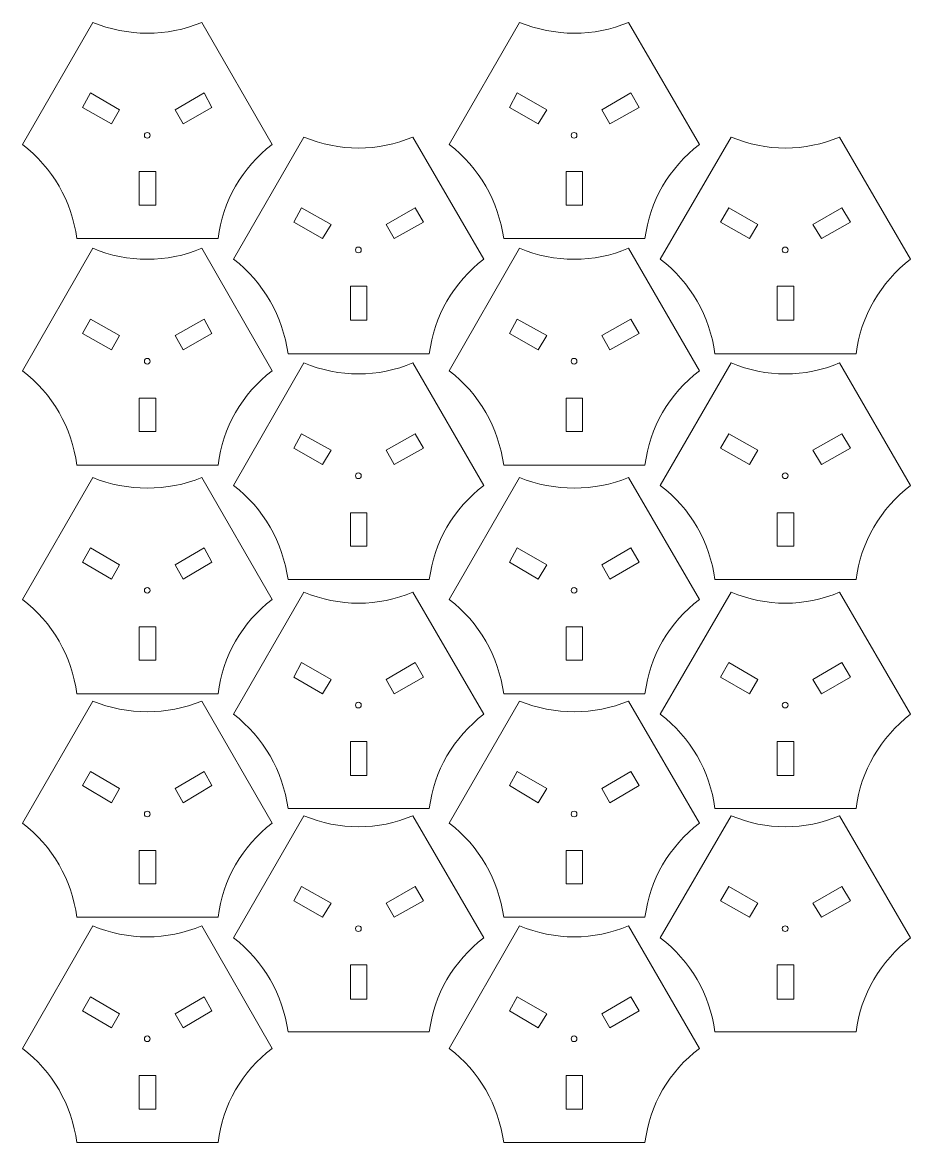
# Model space of a CAD drawing. Header units: centimetres. Extents: x -55.8 to 27.7, y -32.1 to 37.5.
# Drawn here: x -55.77 to -40.12, y 17.62 to 37.37 of the extents above; entities that cross this region are included whole.
import ezdxf

# ---------------------------------------------------------------- set-up
doc = ezdxf.new("R2010")
doc.units = ezdxf.units.CM
doc.header["$MEASUREMENT"] = 0
doc.layers.add('1', color=7, linetype='Continuous')
doc.layers.add('Grab', color=7, linetype='Continuous')

msp = doc.modelspace()

# ---------------------------------------------------------------- linework, layer by layer
at = {"color": 242, "lineweight": 9}
for points in [[(-52.32, 33.555), (-52.32, 33.555), (-54.81, 33.555), (-54.81, 33.555), (-54.81, 33.555), (-54.9, 34.215), (-55.24, 34.805), (-55.77, 35.215), (-55.77, 35.215), (-55.77, 35.215), (-54.53, 37.365), (-54.53, 37.365), (-54.53, 37.365), (-53.92, 37.115), (-53.22, 37.105), (-52.61, 37.365), (-52.61, 37.365), (-52.61, 37.365), (-51.37, 35.215), (-51.37, 35.215), (-51.37, 35.215), (-51.9, 34.805), (-52.24, 34.215), (-52.32, 33.555)], [(-44.8, 33.555), (-44.8, 33.555), (-47.29, 33.555), (-47.29, 33.555), (-47.29, 33.555), (-47.38, 34.215), (-47.72, 34.805), (-48.25, 35.215), (-48.25, 35.215), (-48.25, 35.215), (-47.01, 37.365), (-47.01, 37.365), (-47.01, 37.365), (-46.39, 37.115), (-45.7, 37.105), (-45.09, 37.365), (-45.09, 37.365), (-45.09, 37.365), (-43.84, 35.215), (-43.84, 35.215), (-43.84, 35.215), (-44.37, 34.805), (-44.72, 34.215), (-44.8, 33.555)], [(-48.6, 31.525), (-48.6, 31.525), (-51.09, 31.525), (-51.09, 31.525), (-51.09, 31.525), (-51.18, 32.185), (-51.52, 32.785), (-52.05, 33.195), (-52.05, 33.195), (-52.05, 33.195), (-50.81, 35.345), (-50.81, 35.345), (-50.81, 35.345), (-50.19, 35.085), (-49.5, 35.085), (-48.89, 35.345), (-48.89, 35.345), (-48.89, 35.345), (-47.64, 33.195), (-47.64, 33.195), (-47.64, 33.195), (-48.17, 32.785), (-48.52, 32.185), (-48.6, 31.525)], [(-41.08, 31.525), (-41.08, 31.525), (-43.57, 31.525), (-43.57, 31.525), (-43.57, 31.525), (-43.65, 32.185), (-44, 32.785), (-44.53, 33.195), (-44.53, 33.195), (-44.53, 33.195), (-43.28, 35.345), (-43.28, 35.345), (-43.28, 35.345), (-42.67, 35.085), (-41.98, 35.085), (-41.37, 35.345), (-41.37, 35.345), (-41.37, 35.345), (-40.12, 33.195), (-40.12, 33.195), (-40.12, 33.195), (-40.65, 32.785), (-41, 32.185), (-41.08, 31.525)], [(-52.32, 29.565), (-52.32, 29.565), (-54.81, 29.565), (-54.81, 29.565), (-54.81, 29.565), (-54.9, 30.225), (-55.24, 30.825), (-55.77, 31.225), (-55.77, 31.225), (-55.77, 31.225), (-54.53, 33.385), (-54.53, 33.385), (-54.53, 33.385), (-53.92, 33.125), (-53.22, 33.125), (-52.61, 33.385), (-52.61, 33.385), (-52.61, 33.385), (-51.37, 31.225), (-51.37, 31.225), (-51.37, 31.225), (-51.9, 30.825), (-52.24, 30.225), (-52.32, 29.565)], [(-44.8, 29.565), (-44.8, 29.565), (-47.29, 29.565), (-47.29, 29.565), (-47.29, 29.565), (-47.38, 30.225), (-47.72, 30.825), (-48.25, 31.225), (-48.25, 31.225), (-48.25, 31.225), (-47.01, 33.385), (-47.01, 33.385), (-47.01, 33.385), (-46.39, 33.125), (-45.7, 33.125), (-45.09, 33.385), (-45.09, 33.385), (-45.09, 33.385), (-43.84, 31.225), (-43.84, 31.225), (-43.84, 31.225), (-44.37, 30.825), (-44.72, 30.225), (-44.8, 29.565)], [(-48.6, 27.545), (-48.6, 27.545), (-51.09, 27.545), (-51.09, 27.545), (-51.09, 27.545), (-51.18, 28.205), (-51.52, 28.805), (-52.05, 29.205), (-52.05, 29.205), (-52.05, 29.205), (-50.81, 31.365), (-50.81, 31.365), (-50.81, 31.365), (-50.19, 31.105), (-49.5, 31.105), (-48.89, 31.365), (-48.89, 31.365), (-48.89, 31.365), (-47.64, 29.205), (-47.64, 29.205), (-47.64, 29.205), (-48.17, 28.805), (-48.52, 28.205), (-48.6, 27.545)], [(-41.08, 27.545), (-41.08, 27.545), (-43.57, 27.545), (-43.57, 27.545), (-43.57, 27.545), (-43.65, 28.205), (-44, 28.805), (-44.53, 29.205), (-44.53, 29.205), (-44.53, 29.205), (-43.28, 31.365), (-43.28, 31.365), (-43.28, 31.365), (-42.67, 31.105), (-41.98, 31.105), (-41.37, 31.365), (-41.37, 31.365), (-41.37, 31.365), (-40.12, 29.205), (-40.12, 29.205), (-40.12, 29.205), (-40.65, 28.805), (-41, 28.205), (-41.08, 27.545)], [(-52.32, 25.535), (-52.32, 25.535), (-54.81, 25.535), (-54.81, 25.535), (-54.81, 25.535), (-54.9, 26.195), (-55.24, 26.795), (-55.77, 27.195), (-55.77, 27.195), (-55.77, 27.195), (-54.53, 29.345), (-54.53, 29.345), (-54.53, 29.345), (-53.92, 29.095), (-53.22, 29.095), (-52.61, 29.345), (-52.61, 29.345), (-52.61, 29.345), (-51.37, 27.195), (-51.37, 27.195), (-51.37, 27.195), (-51.9, 26.795), (-52.24, 26.195), (-52.32, 25.535)], [(-44.8, 25.535), (-44.8, 25.535), (-47.29, 25.535), (-47.29, 25.535), (-47.29, 25.535), (-47.38, 26.195), (-47.72, 26.795), (-48.25, 27.195), (-48.25, 27.195), (-48.25, 27.195), (-47.01, 29.345), (-47.01, 29.345), (-47.01, 29.345), (-46.39, 29.095), (-45.7, 29.095), (-45.09, 29.345), (-45.09, 29.345), (-45.09, 29.345), (-43.84, 27.195), (-43.84, 27.195), (-43.84, 27.195), (-44.37, 26.795), (-44.72, 26.195), (-44.8, 25.535)], [(-48.6, 23.515), (-48.6, 23.515), (-51.09, 23.515), (-51.09, 23.515), (-51.09, 23.515), (-51.18, 24.175), (-51.52, 24.765), (-52.05, 25.175), (-52.05, 25.175), (-52.05, 25.175), (-50.81, 27.325), (-50.81, 27.325), (-50.81, 27.325), (-50.19, 27.065), (-49.5, 27.065), (-48.89, 27.325), (-48.89, 27.325), (-48.89, 27.325), (-47.64, 25.175), (-47.64, 25.175), (-47.64, 25.175), (-48.17, 24.765), (-48.52, 24.175), (-48.6, 23.515)], [(-41.08, 23.515), (-41.08, 23.515), (-43.57, 23.515), (-43.57, 23.515), (-43.57, 23.515), (-43.65, 24.175), (-44, 24.765), (-44.53, 25.175), (-44.53, 25.175), (-44.53, 25.175), (-43.28, 27.325), (-43.28, 27.325), (-43.28, 27.325), (-42.67, 27.065), (-41.98, 27.065), (-41.37, 27.325), (-41.37, 27.325), (-41.37, 27.325), (-40.12, 25.175), (-40.12, 25.175), (-40.12, 25.175), (-40.65, 24.765), (-41, 24.175), (-41.08, 23.515)], [(-52.32, 21.595), (-52.32, 21.595), (-54.81, 21.595), (-54.81, 21.595), (-54.81, 21.595), (-54.9, 22.255), (-55.24, 22.855), (-55.77, 23.255), (-55.77, 23.255), (-55.77, 23.255), (-54.53, 25.405), (-54.53, 25.405), (-54.53, 25.405), (-53.92, 25.155), (-53.22, 25.155), (-52.61, 25.405), (-52.61, 25.405), (-52.61, 25.405), (-51.37, 23.255), (-51.37, 23.255), (-51.37, 23.255), (-51.9, 22.845), (-52.24, 22.255), (-52.32, 21.595)], [(-44.8, 21.595), (-44.8, 21.595), (-47.29, 21.595), (-47.29, 21.595), (-47.29, 21.595), (-47.38, 22.255), (-47.72, 22.855), (-48.25, 23.255), (-48.25, 23.255), (-48.25, 23.255), (-47.01, 25.405), (-47.01, 25.405), (-47.01, 25.405), (-46.39, 25.155), (-45.7, 25.155), (-45.09, 25.405), (-45.09, 25.405), (-45.09, 25.405), (-43.84, 23.255), (-43.84, 23.255), (-43.84, 23.255), (-44.37, 22.845), (-44.72, 22.255), (-44.8, 21.595)], [(-48.6, 19.575), (-48.6, 19.575), (-51.09, 19.575), (-51.09, 19.575), (-51.09, 19.575), (-51.18, 20.235), (-51.52, 20.825), (-52.05, 21.235), (-52.05, 21.235), (-52.05, 21.235), (-50.81, 23.385), (-50.81, 23.385), (-50.81, 23.385), (-50.19, 23.125), (-49.5, 23.125), (-48.89, 23.385), (-48.89, 23.385), (-48.89, 23.385), (-47.64, 21.235), (-47.64, 21.235), (-47.64, 21.235), (-48.17, 20.825), (-48.52, 20.235), (-48.6, 19.575)], [(-41.08, 19.575), (-41.08, 19.575), (-43.57, 19.575), (-43.57, 19.575), (-43.57, 19.575), (-43.65, 20.235), (-44, 20.825), (-44.53, 21.235), (-44.53, 21.235), (-44.53, 21.235), (-43.28, 23.385), (-43.28, 23.385), (-43.28, 23.385), (-42.67, 23.125), (-41.98, 23.125), (-41.37, 23.385), (-41.37, 23.385), (-41.37, 23.385), (-40.12, 21.235), (-40.12, 21.235), (-40.12, 21.235), (-40.65, 20.825), (-41, 20.235), (-41.08, 19.575)], [(-52.32, 17.625), (-52.32, 17.625), (-54.81, 17.625), (-54.81, 17.625), (-54.81, 17.625), (-54.9, 18.285), (-55.24, 18.885), (-55.77, 19.285), (-55.77, 19.285), (-55.77, 19.285), (-54.53, 21.445), (-54.53, 21.445), (-54.53, 21.445), (-53.92, 21.185), (-53.22, 21.185), (-52.61, 21.445), (-52.61, 21.445), (-52.61, 21.445), (-51.37, 19.285), (-51.37, 19.285), (-51.37, 19.285), (-51.9, 18.885), (-52.24, 18.285), (-52.32, 17.625)], [(-44.8, 17.625), (-44.8, 17.625), (-47.29, 17.625), (-47.29, 17.625), (-47.29, 17.625), (-47.38, 18.285), (-47.72, 18.885), (-48.25, 19.285), (-48.25, 19.285), (-48.25, 19.285), (-47.01, 21.445), (-47.01, 21.445), (-47.01, 21.445), (-46.39, 21.185), (-45.7, 21.185), (-45.09, 21.445), (-45.09, 21.445), (-45.09, 21.445), (-43.84, 19.285), (-43.84, 19.285), (-43.84, 19.285), (-44.37, 18.885), (-44.72, 18.285), (-44.8, 17.625)]]:
    msp.add_open_spline(points, degree=3, knots=[0, 0, 0, 0, 0.14285714, 0.14285714, 0.14285714, 0.14285714, 0.28571429, 0.28571429, 0.28571429, 0.28571429, 0.42857143, 0.42857143, 0.42857143, 0.42857143, 0.57142857, 0.57142857, 0.57142857, 0.57142857, 0.71428571, 0.71428571, 0.71428571, 0.71428571, 1, 1, 1, 1], dxfattribs=at)
at = {"layer": '1', "color": 114, "lineweight": 9}
for points in [[(-54.2, 35.575), (-54.2, 35.575), (-54.06, 35.825), (-54.06, 35.825), (-54.06, 35.825), (-54.06, 35.825), (-54.57, 36.125), (-54.57, 36.125), (-54.57, 36.125), (-54.57, 36.125), (-54.71, 35.865), (-54.71, 35.865), (-54.71, 35.865), (-54.71, 35.865), (-54.2, 35.575), (-54.2, 35.575)], [(-52.43, 35.865), (-52.43, 35.865), (-52.57, 36.125), (-52.57, 36.125), (-52.57, 36.125), (-52.57, 36.125), (-53.08, 35.825), (-53.08, 35.825), (-53.08, 35.825), (-53.08, 35.825), (-52.94, 35.575), (-52.94, 35.575), (-52.94, 35.575), (-52.94, 35.575), (-52.43, 35.865), (-52.43, 35.865)], [(-46.68, 35.575), (-46.68, 35.575), (-46.53, 35.825), (-46.53, 35.825), (-46.53, 35.825), (-46.53, 35.825), (-47.05, 36.125), (-47.05, 36.125), (-47.05, 36.125), (-47.05, 36.125), (-47.19, 35.865), (-47.19, 35.865), (-47.19, 35.865), (-47.19, 35.865), (-46.68, 35.575), (-46.68, 35.575)], [(-44.9, 35.865), (-44.9, 35.865), (-45.05, 36.125), (-45.05, 36.125), (-45.05, 36.125), (-45.05, 36.125), (-45.56, 35.825), (-45.56, 35.825), (-45.56, 35.825), (-45.56, 35.825), (-45.42, 35.575), (-45.42, 35.575), (-45.42, 35.575), (-45.42, 35.575), (-44.9, 35.865), (-44.9, 35.865)], [(-53.42, 34.735), (-53.42, 34.735), (-53.71, 34.735), (-53.71, 34.735), (-53.71, 34.735), (-53.71, 34.735), (-53.71, 34.145), (-53.71, 34.145), (-53.71, 34.145), (-53.71, 34.145), (-53.42, 34.145), (-53.42, 34.145), (-53.42, 34.145), (-53.42, 34.145), (-53.42, 34.735), (-53.42, 34.735)], [(-45.9, 34.735), (-45.9, 34.735), (-46.19, 34.735), (-46.19, 34.735), (-46.19, 34.735), (-46.19, 34.735), (-46.19, 34.145), (-46.19, 34.145), (-46.19, 34.145), (-46.19, 34.145), (-45.9, 34.145), (-45.9, 34.145), (-45.9, 34.145), (-45.9, 34.145), (-45.9, 34.735), (-45.9, 34.735)], [(-50.48, 33.555), (-50.48, 33.555), (-50.33, 33.805), (-50.33, 33.805), (-50.33, 33.805), (-50.33, 33.805), (-50.85, 34.095), (-50.85, 34.095), (-50.85, 34.095), (-50.85, 34.095), (-50.99, 33.845), (-50.99, 33.845), (-50.99, 33.845), (-50.99, 33.845), (-50.48, 33.555), (-50.48, 33.555)], [(-48.7, 33.845), (-48.7, 33.845), (-48.85, 34.095), (-48.85, 34.095), (-48.85, 34.095), (-48.85, 34.095), (-49.36, 33.805), (-49.36, 33.805), (-49.36, 33.805), (-49.36, 33.805), (-49.22, 33.555), (-49.22, 33.555), (-49.22, 33.555), (-49.22, 33.555), (-48.7, 33.845), (-48.7, 33.845)], [(-42.96, 33.555), (-42.96, 33.555), (-42.81, 33.805), (-42.81, 33.805), (-42.81, 33.805), (-42.81, 33.805), (-43.32, 34.095), (-43.32, 34.095), (-43.32, 34.095), (-43.32, 34.095), (-43.47, 33.845), (-43.47, 33.845), (-43.47, 33.845), (-43.47, 33.845), (-42.96, 33.555), (-42.96, 33.555)], [(-41.18, 33.845), (-41.18, 33.845), (-41.33, 34.095), (-41.33, 34.095), (-41.33, 34.095), (-41.33, 34.095), (-41.84, 33.805), (-41.84, 33.805), (-41.84, 33.805), (-41.84, 33.805), (-41.69, 33.555), (-41.69, 33.555), (-41.69, 33.555), (-41.69, 33.555), (-41.18, 33.845), (-41.18, 33.845)], [(-49.7, 32.715), (-49.7, 32.715), (-49.99, 32.715), (-49.99, 32.715), (-49.99, 32.715), (-49.99, 32.715), (-49.99, 32.115), (-49.99, 32.115), (-49.99, 32.115), (-49.99, 32.115), (-49.7, 32.115), (-49.7, 32.115), (-49.7, 32.115), (-49.7, 32.115), (-49.7, 32.715), (-49.7, 32.715)], [(-42.18, 32.715), (-42.18, 32.715), (-42.47, 32.715), (-42.47, 32.715), (-42.47, 32.715), (-42.47, 32.715), (-42.47, 32.115), (-42.47, 32.115), (-42.47, 32.115), (-42.47, 32.115), (-42.18, 32.115), (-42.18, 32.115), (-42.18, 32.115), (-42.18, 32.115), (-42.18, 32.715), (-42.18, 32.715)], [(-54.2, 31.595), (-54.2, 31.595), (-54.06, 31.845), (-54.06, 31.845), (-54.06, 31.845), (-54.06, 31.845), (-54.57, 32.135), (-54.57, 32.135), (-54.57, 32.135), (-54.57, 32.135), (-54.71, 31.885), (-54.71, 31.885), (-54.71, 31.885), (-54.71, 31.885), (-54.2, 31.595), (-54.2, 31.595)], [(-52.43, 31.885), (-52.43, 31.885), (-52.57, 32.135), (-52.57, 32.135), (-52.57, 32.135), (-52.57, 32.135), (-53.08, 31.845), (-53.08, 31.845), (-53.08, 31.845), (-53.08, 31.845), (-52.94, 31.595), (-52.94, 31.595), (-52.94, 31.595), (-52.94, 31.595), (-52.43, 31.885), (-52.43, 31.885)], [(-46.68, 31.595), (-46.68, 31.595), (-46.53, 31.845), (-46.53, 31.845), (-46.53, 31.845), (-46.53, 31.845), (-47.05, 32.135), (-47.05, 32.135), (-47.05, 32.135), (-47.05, 32.135), (-47.19, 31.885), (-47.19, 31.885), (-47.19, 31.885), (-47.19, 31.885), (-46.68, 31.595), (-46.68, 31.595)], [(-44.9, 31.885), (-44.9, 31.885), (-45.05, 32.135), (-45.05, 32.135), (-45.05, 32.135), (-45.05, 32.135), (-45.56, 31.845), (-45.56, 31.845), (-45.56, 31.845), (-45.56, 31.845), (-45.42, 31.595), (-45.42, 31.595), (-45.42, 31.595), (-45.42, 31.595), (-44.9, 31.885), (-44.9, 31.885)], [(-53.42, 30.745), (-53.42, 30.745), (-53.71, 30.745), (-53.71, 30.745), (-53.71, 30.745), (-53.71, 30.745), (-53.71, 30.155), (-53.71, 30.155), (-53.71, 30.155), (-53.71, 30.155), (-53.42, 30.155), (-53.42, 30.155), (-53.42, 30.155), (-53.42, 30.155), (-53.42, 30.745), (-53.42, 30.745)], [(-45.9, 30.745), (-45.9, 30.745), (-46.19, 30.745), (-46.19, 30.745), (-46.19, 30.745), (-46.19, 30.745), (-46.19, 30.155), (-46.19, 30.155), (-46.19, 30.155), (-46.19, 30.155), (-45.9, 30.155), (-45.9, 30.155), (-45.9, 30.155), (-45.9, 30.155), (-45.9, 30.745), (-45.9, 30.745)], [(-50.48, 29.575), (-50.48, 29.575), (-50.33, 29.825), (-50.33, 29.825), (-50.33, 29.825), (-50.33, 29.825), (-50.85, 30.115), (-50.85, 30.115), (-50.85, 30.115), (-50.85, 30.115), (-50.99, 29.865), (-50.99, 29.865), (-50.99, 29.865), (-50.99, 29.865), (-50.48, 29.575), (-50.48, 29.575)], [(-48.7, 29.865), (-48.7, 29.865), (-48.85, 30.115), (-48.85, 30.115), (-48.85, 30.115), (-48.85, 30.115), (-49.36, 29.825), (-49.36, 29.825), (-49.36, 29.825), (-49.36, 29.825), (-49.22, 29.575), (-49.22, 29.575), (-49.22, 29.575), (-49.22, 29.575), (-48.7, 29.865), (-48.7, 29.865)], [(-42.96, 29.575), (-42.96, 29.575), (-42.81, 29.825), (-42.81, 29.825), (-42.81, 29.825), (-42.81, 29.825), (-43.32, 30.115), (-43.32, 30.115), (-43.32, 30.115), (-43.32, 30.115), (-43.47, 29.865), (-43.47, 29.865), (-43.47, 29.865), (-43.47, 29.865), (-42.96, 29.575), (-42.96, 29.575)], [(-41.18, 29.865), (-41.18, 29.865), (-41.33, 30.115), (-41.33, 30.115), (-41.33, 30.115), (-41.33, 30.115), (-41.84, 29.825), (-41.84, 29.825), (-41.84, 29.825), (-41.84, 29.825), (-41.69, 29.575), (-41.69, 29.575), (-41.69, 29.575), (-41.69, 29.575), (-41.18, 29.865), (-41.18, 29.865)], [(-49.7, 28.725), (-49.7, 28.725), (-49.99, 28.725), (-49.99, 28.725), (-49.99, 28.725), (-49.99, 28.725), (-49.99, 28.135), (-49.99, 28.135), (-49.99, 28.135), (-49.99, 28.135), (-49.7, 28.135), (-49.7, 28.135), (-49.7, 28.135), (-49.7, 28.135), (-49.7, 28.725), (-49.7, 28.725)], [(-42.18, 28.725), (-42.18, 28.725), (-42.47, 28.725), (-42.47, 28.725), (-42.47, 28.725), (-42.47, 28.725), (-42.47, 28.135), (-42.47, 28.135), (-42.47, 28.135), (-42.47, 28.135), (-42.18, 28.135), (-42.18, 28.135), (-42.18, 28.135), (-42.18, 28.135), (-42.18, 28.725), (-42.18, 28.725)], [(-54.2, 27.555), (-54.2, 27.555), (-54.06, 27.805), (-54.06, 27.805), (-54.06, 27.805), (-54.06, 27.805), (-54.57, 28.105), (-54.57, 28.105), (-54.57, 28.105), (-54.57, 28.105), (-54.71, 27.855), (-54.71, 27.855), (-54.71, 27.855), (-54.71, 27.855), (-54.2, 27.555), (-54.2, 27.555)], [(-52.43, 27.855), (-52.43, 27.855), (-52.57, 28.105), (-52.57, 28.105), (-52.57, 28.105), (-52.57, 28.105), (-53.08, 27.805), (-53.08, 27.805), (-53.08, 27.805), (-53.08, 27.805), (-52.94, 27.555), (-52.94, 27.555), (-52.94, 27.555), (-52.94, 27.555), (-52.43, 27.855), (-52.43, 27.855)], [(-46.68, 27.555), (-46.68, 27.555), (-46.53, 27.805), (-46.53, 27.805), (-46.53, 27.805), (-46.53, 27.805), (-47.05, 28.105), (-47.05, 28.105), (-47.05, 28.105), (-47.05, 28.105), (-47.19, 27.855), (-47.19, 27.855), (-47.19, 27.855), (-47.19, 27.855), (-46.68, 27.555), (-46.68, 27.555)], [(-44.9, 27.855), (-44.9, 27.855), (-45.05, 28.105), (-45.05, 28.105), (-45.05, 28.105), (-45.05, 28.105), (-45.56, 27.805), (-45.56, 27.805), (-45.56, 27.805), (-45.56, 27.805), (-45.42, 27.555), (-45.42, 27.555), (-45.42, 27.555), (-45.42, 27.555), (-44.9, 27.855), (-44.9, 27.855)], [(-53.42, 26.715), (-53.42, 26.715), (-53.71, 26.715), (-53.71, 26.715), (-53.71, 26.715), (-53.71, 26.715), (-53.71, 26.125), (-53.71, 26.125), (-53.71, 26.125), (-53.71, 26.125), (-53.42, 26.125), (-53.42, 26.125), (-53.42, 26.125), (-53.42, 26.125), (-53.42, 26.715), (-53.42, 26.715)], [(-45.9, 26.715), (-45.9, 26.715), (-46.19, 26.715), (-46.19, 26.715), (-46.19, 26.715), (-46.19, 26.715), (-46.19, 26.125), (-46.19, 26.125), (-46.19, 26.125), (-46.19, 26.125), (-45.9, 26.125), (-45.9, 26.125), (-45.9, 26.125), (-45.9, 26.125), (-45.9, 26.715), (-45.9, 26.715)], [(-50.48, 25.535), (-50.48, 25.535), (-50.33, 25.785), (-50.33, 25.785), (-50.33, 25.785), (-50.33, 25.785), (-50.85, 26.085), (-50.85, 26.085), (-50.85, 26.085), (-50.85, 26.085), (-50.99, 25.825), (-50.99, 25.825), (-50.99, 25.825), (-50.99, 25.825), (-50.48, 25.535), (-50.48, 25.535)], [(-48.7, 25.825), (-48.7, 25.825), (-48.85, 26.085), (-48.85, 26.085), (-48.85, 26.085), (-48.85, 26.085), (-49.36, 25.785), (-49.36, 25.785), (-49.36, 25.785), (-49.36, 25.785), (-49.22, 25.535), (-49.22, 25.535), (-49.22, 25.535), (-49.22, 25.535), (-48.7, 25.825), (-48.7, 25.825)], [(-42.96, 25.535), (-42.96, 25.535), (-42.81, 25.785), (-42.81, 25.785), (-42.81, 25.785), (-42.81, 25.785), (-43.32, 26.085), (-43.32, 26.085), (-43.32, 26.085), (-43.32, 26.085), (-43.47, 25.825), (-43.47, 25.825), (-43.47, 25.825), (-43.47, 25.825), (-42.96, 25.535), (-42.96, 25.535)], [(-41.18, 25.825), (-41.18, 25.825), (-41.33, 26.085), (-41.33, 26.085), (-41.33, 26.085), (-41.33, 26.085), (-41.84, 25.785), (-41.84, 25.785), (-41.84, 25.785), (-41.84, 25.785), (-41.69, 25.535), (-41.69, 25.535), (-41.69, 25.535), (-41.69, 25.535), (-41.18, 25.825), (-41.18, 25.825)], [(-49.7, 24.695), (-49.7, 24.695), (-49.99, 24.695), (-49.99, 24.695), (-49.99, 24.695), (-49.99, 24.695), (-49.99, 24.095), (-49.99, 24.095), (-49.99, 24.095), (-49.99, 24.095), (-49.7, 24.095), (-49.7, 24.095), (-49.7, 24.095), (-49.7, 24.095), (-49.7, 24.695), (-49.7, 24.695)], [(-42.18, 24.695), (-42.18, 24.695), (-42.47, 24.695), (-42.47, 24.695), (-42.47, 24.695), (-42.47, 24.695), (-42.47, 24.095), (-42.47, 24.095), (-42.47, 24.095), (-42.47, 24.095), (-42.18, 24.095), (-42.18, 24.095), (-42.18, 24.095), (-42.18, 24.095), (-42.18, 24.695), (-42.18, 24.695)], [(-54.2, 23.615), (-54.2, 23.615), (-54.06, 23.865), (-54.06, 23.865), (-54.06, 23.865), (-54.06, 23.865), (-54.57, 24.165), (-54.57, 24.165), (-54.57, 24.165), (-54.57, 24.165), (-54.71, 23.915), (-54.71, 23.915), (-54.71, 23.915), (-54.71, 23.915), (-54.2, 23.615), (-54.2, 23.615)], [(-52.43, 23.915), (-52.43, 23.915), (-52.57, 24.165), (-52.57, 24.165), (-52.57, 24.165), (-52.57, 24.165), (-53.08, 23.865), (-53.08, 23.865), (-53.08, 23.865), (-53.08, 23.865), (-52.94, 23.615), (-52.94, 23.615), (-52.94, 23.615), (-52.94, 23.615), (-52.43, 23.915), (-52.43, 23.915)], [(-46.68, 23.615), (-46.68, 23.615), (-46.53, 23.865), (-46.53, 23.865), (-46.53, 23.865), (-46.53, 23.865), (-47.05, 24.165), (-47.05, 24.165), (-47.05, 24.165), (-47.05, 24.165), (-47.19, 23.915), (-47.19, 23.915), (-47.19, 23.915), (-47.19, 23.915), (-46.68, 23.615), (-46.68, 23.615)], [(-44.9, 23.915), (-44.9, 23.915), (-45.05, 24.165), (-45.05, 24.165), (-45.05, 24.165), (-45.05, 24.165), (-45.56, 23.865), (-45.56, 23.865), (-45.56, 23.865), (-45.56, 23.865), (-45.42, 23.615), (-45.42, 23.615), (-45.42, 23.615), (-45.42, 23.615), (-44.9, 23.915), (-44.9, 23.915)], [(-53.42, 22.775), (-53.42, 22.775), (-53.71, 22.775), (-53.71, 22.775), (-53.71, 22.775), (-53.71, 22.775), (-53.71, 22.185), (-53.71, 22.185), (-53.71, 22.185), (-53.71, 22.185), (-53.42, 22.185), (-53.42, 22.185), (-53.42, 22.185), (-53.42, 22.185), (-53.42, 22.775), (-53.42, 22.775)], [(-45.9, 22.775), (-45.9, 22.775), (-46.19, 22.775), (-46.19, 22.775), (-46.19, 22.775), (-46.19, 22.775), (-46.19, 22.185), (-46.19, 22.185), (-46.19, 22.185), (-46.19, 22.185), (-45.9, 22.185), (-45.9, 22.185), (-45.9, 22.185), (-45.9, 22.185), (-45.9, 22.775), (-45.9, 22.775)], [(-50.48, 21.595), (-50.48, 21.595), (-50.33, 21.845), (-50.33, 21.845), (-50.33, 21.845), (-50.33, 21.845), (-50.85, 22.135), (-50.85, 22.135), (-50.85, 22.135), (-50.85, 22.135), (-50.99, 21.885), (-50.99, 21.885), (-50.99, 21.885), (-50.99, 21.885), (-50.48, 21.595), (-50.48, 21.595)], [(-48.7, 21.885), (-48.7, 21.885), (-48.85, 22.135), (-48.85, 22.135), (-48.85, 22.135), (-48.85, 22.135), (-49.36, 21.845), (-49.36, 21.845), (-49.36, 21.845), (-49.36, 21.845), (-49.22, 21.595), (-49.22, 21.595), (-49.22, 21.595), (-49.22, 21.595), (-48.7, 21.885), (-48.7, 21.885)], [(-42.96, 21.595), (-42.96, 21.595), (-42.81, 21.845), (-42.81, 21.845), (-42.81, 21.845), (-42.81, 21.845), (-43.32, 22.135), (-43.32, 22.135), (-43.32, 22.135), (-43.32, 22.135), (-43.47, 21.885), (-43.47, 21.885), (-43.47, 21.885), (-43.47, 21.885), (-42.96, 21.595), (-42.96, 21.595)], [(-41.18, 21.885), (-41.18, 21.885), (-41.33, 22.135), (-41.33, 22.135), (-41.33, 22.135), (-41.33, 22.135), (-41.84, 21.845), (-41.84, 21.845), (-41.84, 21.845), (-41.84, 21.845), (-41.69, 21.595), (-41.69, 21.595), (-41.69, 21.595), (-41.69, 21.595), (-41.18, 21.885), (-41.18, 21.885)], [(-49.7, 20.755), (-49.7, 20.755), (-49.99, 20.755), (-49.99, 20.755), (-49.99, 20.755), (-49.99, 20.755), (-49.99, 20.155), (-49.99, 20.155), (-49.99, 20.155), (-49.99, 20.155), (-49.7, 20.155), (-49.7, 20.155), (-49.7, 20.155), (-49.7, 20.155), (-49.7, 20.755), (-49.7, 20.755)], [(-42.18, 20.755), (-42.18, 20.755), (-42.47, 20.755), (-42.47, 20.755), (-42.47, 20.755), (-42.47, 20.755), (-42.47, 20.155), (-42.47, 20.155), (-42.47, 20.155), (-42.47, 20.155), (-42.18, 20.155), (-42.18, 20.155), (-42.18, 20.155), (-42.18, 20.155), (-42.18, 20.755), (-42.18, 20.755)], [(-54.2, 19.645), (-54.2, 19.645), (-54.06, 19.895), (-54.06, 19.895), (-54.06, 19.895), (-54.06, 19.895), (-54.57, 20.195), (-54.57, 20.195), (-54.57, 20.195), (-54.57, 20.195), (-54.71, 19.945), (-54.71, 19.945), (-54.71, 19.945), (-54.71, 19.945), (-54.2, 19.645), (-54.2, 19.645)], [(-52.43, 19.945), (-52.43, 19.945), (-52.57, 20.195), (-52.57, 20.195), (-52.57, 20.195), (-52.57, 20.195), (-53.08, 19.895), (-53.08, 19.895), (-53.08, 19.895), (-53.08, 19.895), (-52.94, 19.645), (-52.94, 19.645), (-52.94, 19.645), (-52.94, 19.645), (-52.43, 19.945), (-52.43, 19.945)], [(-46.68, 19.645), (-46.68, 19.645), (-46.53, 19.895), (-46.53, 19.895), (-46.53, 19.895), (-46.53, 19.895), (-47.05, 20.195), (-47.05, 20.195), (-47.05, 20.195), (-47.05, 20.195), (-47.19, 19.945), (-47.19, 19.945), (-47.19, 19.945), (-47.19, 19.945), (-46.68, 19.645), (-46.68, 19.645)], [(-44.9, 19.945), (-44.9, 19.945), (-45.05, 20.195), (-45.05, 20.195), (-45.05, 20.195), (-45.05, 20.195), (-45.56, 19.895), (-45.56, 19.895), (-45.56, 19.895), (-45.56, 19.895), (-45.42, 19.645), (-45.42, 19.645), (-45.42, 19.645), (-45.42, 19.645), (-44.9, 19.945), (-44.9, 19.945)], [(-53.42, 18.805), (-53.42, 18.805), (-53.71, 18.805), (-53.71, 18.805), (-53.71, 18.805), (-53.71, 18.805), (-53.71, 18.215), (-53.71, 18.215), (-53.71, 18.215), (-53.71, 18.215), (-53.42, 18.215), (-53.42, 18.215), (-53.42, 18.215), (-53.42, 18.215), (-53.42, 18.805), (-53.42, 18.805)], [(-45.9, 18.805), (-45.9, 18.805), (-46.19, 18.805), (-46.19, 18.805), (-46.19, 18.805), (-46.19, 18.805), (-46.19, 18.215), (-46.19, 18.215), (-46.19, 18.215), (-46.19, 18.215), (-45.9, 18.215), (-45.9, 18.215), (-45.9, 18.215), (-45.9, 18.215), (-45.9, 18.805), (-45.9, 18.805)]]:
    msp.add_open_spline(points, degree=3, knots=[0, 0, 0, 0, 0.2, 0.2, 0.2, 0.2, 0.4, 0.4, 0.4, 0.4, 0.6, 0.6, 0.6, 0.6, 1, 1, 1, 1], dxfattribs=at)
at = {"layer": 'Grab', "color": 250, "lineweight": 9}
for points in [[(-53.52, 35.375), (-53.52, 35.405), (-53.54, 35.425), (-53.57, 35.425), (-53.57, 35.425), (-53.6, 35.425), (-53.62, 35.405), (-53.62, 35.375), (-53.62, 35.375), (-53.62, 35.345), (-53.6, 35.325), (-53.57, 35.325), (-53.57, 35.325), (-53.54, 35.325), (-53.52, 35.345), (-53.52, 35.375)], [(-46, 35.375), (-46, 35.405), (-46.02, 35.425), (-46.05, 35.425), (-46.05, 35.425), (-46.08, 35.425), (-46.1, 35.405), (-46.1, 35.375), (-46.1, 35.375), (-46.1, 35.345), (-46.08, 35.325), (-46.05, 35.325), (-46.05, 35.325), (-46.02, 35.325), (-46, 35.345), (-46, 35.375)], [(-49.8, 33.355), (-49.8, 33.385), (-49.82, 33.405), (-49.85, 33.405), (-49.85, 33.405), (-49.88, 33.405), (-49.9, 33.385), (-49.9, 33.355), (-49.9, 33.355), (-49.9, 33.325), (-49.88, 33.305), (-49.85, 33.305), (-49.85, 33.305), (-49.82, 33.305), (-49.8, 33.325), (-49.8, 33.355)], [(-42.28, 33.355), (-42.28, 33.385), (-42.3, 33.405), (-42.33, 33.405), (-42.33, 33.405), (-42.35, 33.405), (-42.38, 33.385), (-42.38, 33.355), (-42.38, 33.355), (-42.38, 33.325), (-42.35, 33.305), (-42.33, 33.305), (-42.33, 33.305), (-42.3, 33.305), (-42.28, 33.325), (-42.28, 33.355)], [(-42.28, 33.355), (-42.28, 33.385), (-42.3, 33.405), (-42.33, 33.405), (-42.33, 33.405), (-42.35, 33.405), (-42.38, 33.385), (-42.38, 33.355), (-42.38, 33.355), (-42.38, 33.325), (-42.35, 33.305), (-42.33, 33.305), (-42.33, 33.305), (-42.3, 33.305), (-42.28, 33.325), (-42.28, 33.355)], [(-53.52, 31.395), (-53.52, 31.425), (-53.54, 31.445), (-53.57, 31.445), (-53.57, 31.445), (-53.6, 31.445), (-53.62, 31.425), (-53.62, 31.395), (-53.62, 31.395), (-53.62, 31.365), (-53.6, 31.345), (-53.57, 31.345), (-53.57, 31.345), (-53.54, 31.345), (-53.52, 31.365), (-53.52, 31.395)], [(-46, 31.395), (-46, 31.425), (-46.02, 31.445), (-46.05, 31.445), (-46.05, 31.445), (-46.08, 31.445), (-46.1, 31.425), (-46.1, 31.395), (-46.1, 31.395), (-46.1, 31.365), (-46.08, 31.345), (-46.05, 31.345), (-46.05, 31.345), (-46.02, 31.345), (-46, 31.365), (-46, 31.395)], [(-49.8, 29.375), (-49.8, 29.405), (-49.82, 29.425), (-49.85, 29.425), (-49.85, 29.425), (-49.88, 29.425), (-49.9, 29.405), (-49.9, 29.375), (-49.9, 29.375), (-49.9, 29.345), (-49.88, 29.325), (-49.85, 29.325), (-49.85, 29.325), (-49.82, 29.325), (-49.8, 29.345), (-49.8, 29.375)], [(-42.28, 29.375), (-42.28, 29.405), (-42.3, 29.425), (-42.33, 29.425), (-42.33, 29.425), (-42.35, 29.425), (-42.38, 29.405), (-42.38, 29.375), (-42.38, 29.375), (-42.38, 29.345), (-42.35, 29.325), (-42.33, 29.325), (-42.33, 29.325), (-42.3, 29.325), (-42.28, 29.345), (-42.28, 29.375)], [(-53.52, 27.355), (-53.52, 27.385), (-53.54, 27.405), (-53.57, 27.405), (-53.57, 27.405), (-53.6, 27.405), (-53.62, 27.385), (-53.62, 27.355), (-53.62, 27.355), (-53.62, 27.335), (-53.6, 27.305), (-53.57, 27.305), (-53.57, 27.305), (-53.54, 27.305), (-53.52, 27.335), (-53.52, 27.355)], [(-46, 27.355), (-46, 27.385), (-46.02, 27.405), (-46.05, 27.405), (-46.05, 27.405), (-46.08, 27.405), (-46.1, 27.385), (-46.1, 27.355), (-46.1, 27.355), (-46.1, 27.335), (-46.08, 27.305), (-46.05, 27.305), (-46.05, 27.305), (-46.02, 27.305), (-46, 27.335), (-46, 27.355)], [(-49.8, 25.335), (-49.8, 25.365), (-49.82, 25.385), (-49.85, 25.385), (-49.85, 25.385), (-49.88, 25.385), (-49.9, 25.365), (-49.9, 25.335), (-49.9, 25.335), (-49.9, 25.305), (-49.88, 25.285), (-49.85, 25.285), (-49.85, 25.285), (-49.82, 25.285), (-49.8, 25.305), (-49.8, 25.335)], [(-42.28, 25.335), (-42.28, 25.365), (-42.3, 25.385), (-42.33, 25.385), (-42.33, 25.385), (-42.35, 25.385), (-42.38, 25.365), (-42.38, 25.335), (-42.38, 25.335), (-42.38, 25.305), (-42.35, 25.285), (-42.33, 25.285), (-42.33, 25.285), (-42.3, 25.285), (-42.28, 25.305), (-42.28, 25.335)], [(-53.52, 23.415), (-53.52, 23.445), (-53.54, 23.465), (-53.57, 23.465), (-53.57, 23.465), (-53.6, 23.465), (-53.62, 23.445), (-53.62, 23.415), (-53.62, 23.415), (-53.62, 23.385), (-53.6, 23.365), (-53.57, 23.365), (-53.57, 23.365), (-53.54, 23.365), (-53.52, 23.385), (-53.52, 23.415)], [(-46, 23.415), (-46, 23.445), (-46.02, 23.465), (-46.05, 23.465), (-46.05, 23.465), (-46.08, 23.465), (-46.1, 23.445), (-46.1, 23.415), (-46.1, 23.415), (-46.1, 23.385), (-46.08, 23.365), (-46.05, 23.365), (-46.05, 23.365), (-46.02, 23.365), (-46, 23.385), (-46, 23.415)], [(-49.8, 21.395), (-49.8, 21.425), (-49.82, 21.445), (-49.85, 21.445), (-49.85, 21.445), (-49.88, 21.445), (-49.9, 21.425), (-49.9, 21.395), (-49.9, 21.395), (-49.9, 21.365), (-49.88, 21.345), (-49.85, 21.345), (-49.85, 21.345), (-49.82, 21.345), (-49.8, 21.365), (-49.8, 21.395)], [(-42.28, 21.395), (-42.28, 21.425), (-42.3, 21.445), (-42.33, 21.445), (-42.33, 21.445), (-42.35, 21.445), (-42.38, 21.425), (-42.38, 21.395), (-42.38, 21.395), (-42.38, 21.365), (-42.35, 21.345), (-42.33, 21.345), (-42.33, 21.345), (-42.3, 21.345), (-42.28, 21.365), (-42.28, 21.395)], [(-53.52, 19.455), (-53.52, 19.475), (-53.54, 19.505), (-53.57, 19.505), (-53.57, 19.505), (-53.6, 19.505), (-53.62, 19.475), (-53.62, 19.455), (-53.62, 19.455), (-53.62, 19.425), (-53.6, 19.405), (-53.57, 19.405), (-53.57, 19.405), (-53.54, 19.405), (-53.52, 19.425), (-53.52, 19.455)], [(-46, 19.455), (-46, 19.475), (-46.02, 19.505), (-46.05, 19.505), (-46.05, 19.505), (-46.08, 19.505), (-46.1, 19.475), (-46.1, 19.455), (-46.1, 19.455), (-46.1, 19.425), (-46.08, 19.405), (-46.05, 19.405), (-46.05, 19.405), (-46.02, 19.405), (-46, 19.425), (-46, 19.455)]]:
    msp.add_open_spline(points, degree=3, knots=[0, 0, 0, 0, 0.2, 0.2, 0.2, 0.2, 0.4, 0.4, 0.4, 0.4, 0.6, 0.6, 0.6, 0.6, 1, 1, 1, 1], dxfattribs=at)

doc.saveas('drawing.dxf')
